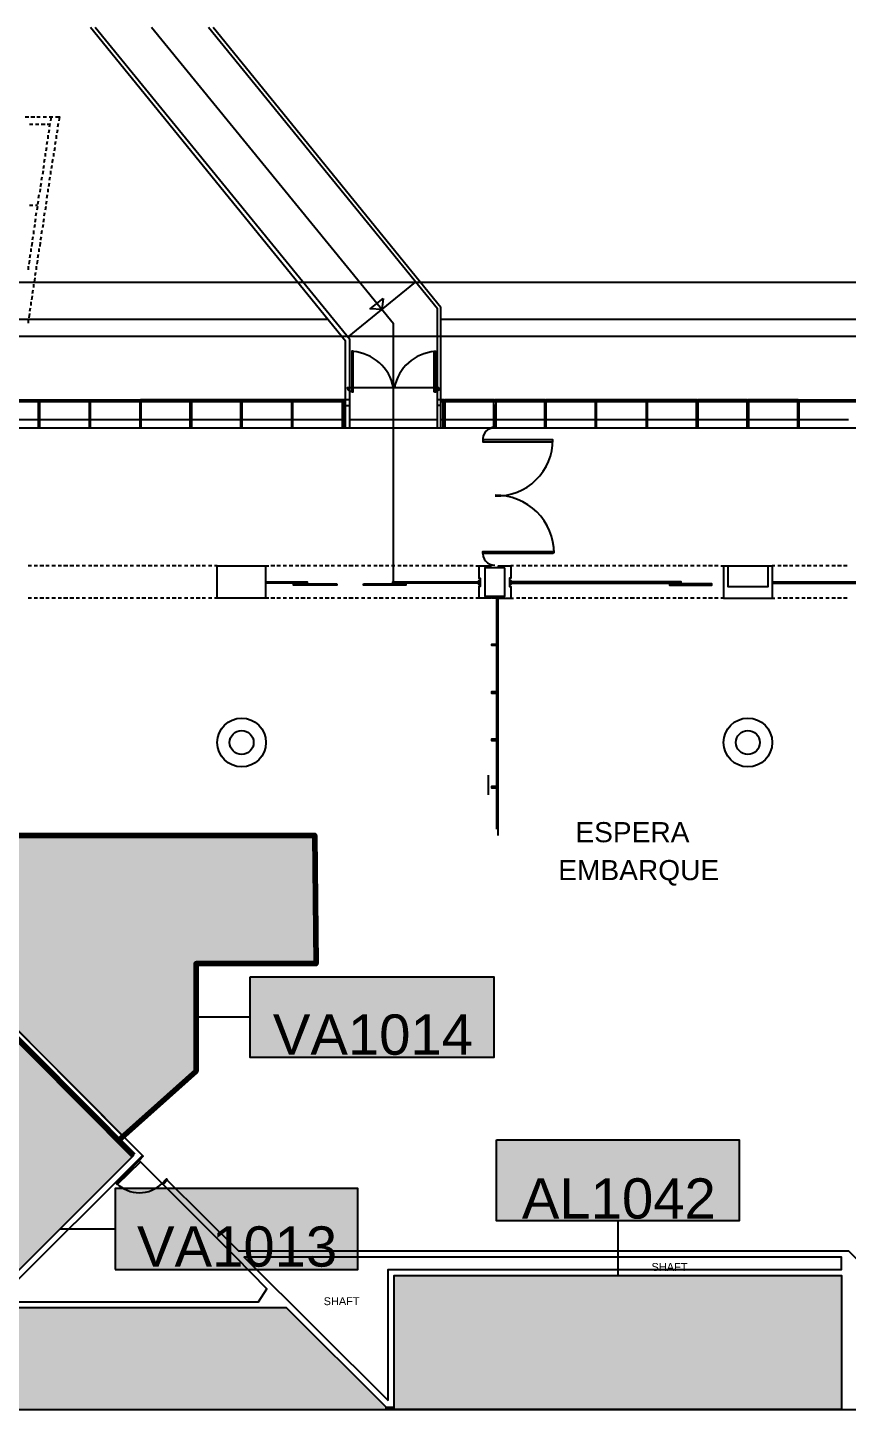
# Model space of a CAD drawing. Header units: inches. Extents: x 6 to 332, y 4 to 234.
# Drawn here: x 167.47 to 187.71, y 124.49 to 158.61 of the extents above; entities that cross this region are included whole.
import ezdxf

# ---------------------------------------------------------------- set-up
doc = ezdxf.new("R2010")
doc.units = ezdxf.units.IN
doc.header["$MEASUREMENT"] = 0
for name, color, linetype, true_color in [('PDF_BASE', 7, 'Continuous', 0x767676), ('PDF_COM_ALIMENTAÇÃO', 7, 'Continuous', 0xbe1e2d), ('PDF_COM_VAREJO', 7, 'Continuous', 0xead817), ('PDF_Text', 7, 'Continuous', 0x767676)]:
    doc.layers.add(name, color=color, linetype=linetype, true_color=true_color)
doc.styles.add('PDF Arial', font='arial.ttf')

msp = doc.modelspace()

# ---------------------------------------------------------------- linework, layer by layer
at = {"layer": 'PDF_BASE', "lineweight": 25}
for points in [[(175.321, 148.719), (175.321, 150.869), (169.022, 158.608)], [(175.422, 148.719), (175.422, 150.903), (169.14, 158.608)], [(176.506, 144.909), (176.506, 151.292), (170.529, 158.608)], [(177.59, 148.719), (177.59, 151.665), (171.934, 158.608)], [(177.674, 148.719), (177.674, 151.699), (172.053, 158.608)], [(167.413, 156.406), (167.498, 156.406)], [(167.548, 156.406), (167.65, 156.406)], [(167.701, 156.406), (167.785, 156.406)], [(167.853, 156.406), (167.938, 156.406)], [(168.006, 156.406), (168.09, 156.406)], [(168.056, 156.406), (168.039, 156.305)], [(168.158, 156.406), (168.26, 156.406), (168.243, 156.305)], [(167.515, 156.22), (167.599, 156.22)], [(167.667, 156.22), (167.752, 156.22)], [(167.802, 156.22), (167.904, 156.22)], [(167.955, 156.22), (168.022, 156.22)], [(167.972, 155.949), (167.972, 155.864)], [(168.006, 156.085), (167.989, 156)], [(168.022, 156.237), (168.006, 156.152)], [(168.175, 155.949), (168.175, 155.864)], [(168.209, 156.085), (168.192, 156)], [(168.226, 156.237), (168.209, 156.152)], [(167.938, 155.644), (167.921, 155.56)], [(167.955, 155.797), (167.938, 155.712)], [(168.141, 155.644), (168.124, 155.56)], [(168.158, 155.797), (168.141, 155.712)], [(167.887, 155.356), (167.87, 155.272)], [(167.904, 155.509), (167.904, 155.424)], [(168.09, 155.356), (168.073, 155.272)], [(168.107, 155.509), (168.107, 155.424)], [(167.819, 154.916), (167.802, 154.832)], [(167.853, 155.069), (167.836, 154.984)], [(167.87, 155.204), (167.853, 155.119)], [(168.022, 154.916), (168.006, 154.832)], [(168.039, 155.069), (168.039, 154.984)], [(168.073, 155.204), (168.056, 155.119)], [(167.785, 154.628), (167.769, 154.544)], [(167.802, 154.764), (167.785, 154.679)], [(167.972, 154.628), (167.972, 154.544)], [(168.006, 154.764), (167.989, 154.679)], [(167.735, 154.324), (167.718, 154.239)], [(167.752, 154.476), (167.735, 154.391)], [(167.938, 154.324), (167.921, 154.239)], [(167.955, 154.476), (167.938, 154.391)], [(167.515, 154.222), (167.599, 154.222)], [(167.667, 153.883), (167.65, 153.799)], [(167.667, 154.222), (167.718, 154.222)], [(167.684, 154.036), (167.667, 153.951)], [(167.718, 154.188), (167.701, 154.103)], [(167.87, 153.883), (167.853, 153.799)], [(167.887, 154.036), (167.87, 153.951)], [(167.921, 154.188), (167.904, 154.103)], [(167.616, 153.595), (167.616, 153.511)], [(167.65, 153.748), (167.633, 153.663)], [(167.819, 153.595), (167.802, 153.511)], [(167.853, 153.748), (167.836, 153.663)], [(167.582, 153.308), (167.565, 153.206)], [(167.599, 153.443), (167.582, 153.358)], [(167.785, 153.308), (167.769, 153.206)], [(167.802, 153.443), (167.785, 153.358)], [(167.515, 152.867), (167.498, 152.766)], [(167.531, 153.003), (167.515, 152.918)], [(167.548, 153.155), (167.548, 153.07)], [(167.718, 152.867), (167.701, 152.766)], [(167.735, 153.003), (167.718, 152.918)], [(167.752, 153.155), (167.752, 153.07)], [(167.481, 152.715), (167.481, 152.63)], [(167.667, 152.562), (167.65, 152.478)], [(167.684, 152.715), (167.684, 152.63)], [(29.204, 152.325), (104.015, 152.325), (166.499, 152.325), (228.999, 152.325), (303.793, 152.325)], [(167.616, 152.275), (167.616, 152.19)], [(167.65, 152.427), (167.633, 152.325)], [(175.372, 150.954), (177.048, 152.325)], [(167.582, 151.987), (167.565, 151.885)], [(167.599, 152.122), (167.582, 152.038)], [(167.515, 151.546), (167.498, 151.445)], [(167.531, 151.682), (167.515, 151.597)], [(167.548, 151.834), (167.548, 151.75)], [(136.442, 151.411), (166.499, 151.411), (174.88, 151.411)], [(167.481, 151.394), (167.481, 151.309)], [(177.674, 151.411), (210.034, 151.411)], [(104.015, 150.988), (166.499, 150.988), (228.999, 150.988), (303.793, 150.988)], [(175.507, 149.718), (177.505, 149.718)], [(177.539, 149.718), (177.624, 149.718)], [(136.442, 149.379), (166.515, 149.379), (166.515, 148.719), (166.515, 149.379), (166.515, 149.413), (167.752, 149.413), (167.752, 149.379), (167.752, 149.413), (169.005, 149.413), (169.005, 149.379), (169.005, 149.413), (170.241, 149.413), (170.241, 149.379), (170.241, 148.719)], [(212.675, 149.379), (229.016, 149.379), (229.016, 148.719), (166.482, 148.719), (166.482, 149.379), (175.321, 149.379)], [(167.735, 149.379), (167.735, 148.719)], [(167.769, 149.277), (167.735, 149.277)], [(167.769, 148.719), (167.769, 149.379)], [(168.988, 149.379), (168.988, 148.719)], [(169.022, 149.277), (168.988, 149.277)], [(169.022, 148.719), (169.022, 149.379)], [(170.275, 149.277), (170.241, 149.277)], [(175.422, 149.413), (175.253, 149.413), (175.253, 149.379), (175.253, 149.413), (170.258, 149.413), (170.258, 149.379)], [(170.275, 148.719), (170.275, 149.379)], [(171.477, 149.379), (171.477, 148.719)], [(171.528, 149.277), (171.477, 149.277)], [(171.528, 148.719), (171.528, 149.379)], [(172.73, 149.379), (172.73, 148.719)], [(172.764, 149.277), (172.73, 149.277)], [(172.764, 148.719), (172.764, 149.379)], [(173.983, 149.379), (173.983, 148.719)], [(174.017, 149.277), (173.983, 149.277)], [(174.017, 148.719), (174.017, 149.379)], [(175.236, 149.379), (175.236, 148.719)], [(175.27, 149.277), (175.236, 149.277)], [(175.27, 148.719), (175.27, 149.379)], [(175.321, 149.277), (175.422, 149.277)], [(177.742, 149.379), (177.742, 149.413), (177.59, 149.413)], [(177.674, 149.277), (177.59, 149.277)], [(177.674, 149.379), (210.322, 149.379)], [(177.725, 149.379), (177.725, 148.719)], [(177.776, 149.277), (177.725, 149.277)], [(178.995, 149.379), (178.995, 149.413), (177.759, 149.413), (177.759, 149.379)], [(177.776, 148.719), (177.776, 149.379)], [(178.978, 148.719), (178.978, 149.379)], [(179.029, 149.277), (178.978, 149.277), (178.995, 149.277), (178.995, 148.719)], [(180.248, 149.379), (180.248, 149.413), (179.012, 149.413), (179.012, 149.379)], [(179.029, 149.379), (179.029, 148.719)], [(180.231, 149.379), (180.231, 148.719)], [(180.265, 149.277), (180.231, 149.277)], [(183.991, 149.379), (183.991, 149.413), (182.754, 149.413), (182.754, 149.379), (182.754, 149.413), (181.501, 149.413), (181.501, 149.379), (181.501, 149.413), (180.265, 149.413), (180.265, 149.379), (180.265, 148.719)], [(181.484, 149.379), (181.484, 148.719)], [(181.518, 149.277), (181.484, 149.277)], [(181.518, 148.719), (181.518, 149.379)], [(182.737, 149.379), (182.737, 148.719)], [(182.771, 149.277), (182.737, 149.277)], [(182.771, 148.719), (182.771, 149.379)], [(183.974, 149.379), (183.974, 148.719)], [(184.024, 149.277), (183.974, 149.277)], [(185.244, 149.379), (185.244, 149.413), (184.007, 149.413), (184.007, 149.379)], [(184.024, 148.719), (184.024, 149.379)], [(185.227, 149.379), (185.227, 148.719)], [(185.277, 149.277), (185.227, 149.277)], [(186.497, 149.379), (186.497, 149.413), (185.26, 149.413), (185.26, 149.379)], [(185.277, 148.719), (185.277, 149.379)], [(186.48, 149.379), (186.48, 148.719)], [(186.514, 149.277), (186.48, 149.277)], [(186.514, 148.719), (186.514, 149.379), (186.514, 149.413), (187.75, 149.413), (187.75, 149.379), (187.75, 149.413), (189.003, 149.413), (189.003, 149.379), (189.003, 149.413), (190.239, 149.413), (190.239, 149.379), (190.239, 148.719)], [(167.735, 148.922), (166.515, 148.922)], [(168.988, 148.922), (167.769, 148.922)], [(170.241, 148.922), (169.022, 148.922)], [(171.477, 148.922), (170.275, 148.922)], [(172.73, 148.922), (171.528, 148.922)], [(173.983, 148.922), (172.764, 148.922)], [(175.236, 148.922), (174.017, 148.922)], [(175.321, 148.922), (175.27, 148.922)], [(177.59, 148.922), (175.422, 148.922)], [(177.725, 148.922), (177.674, 148.922)], [(178.978, 148.922), (177.776, 148.922)], [(180.231, 148.922), (179.029, 148.922)], [(181.484, 148.922), (180.265, 148.922)], [(182.737, 148.922), (181.518, 148.922)], [(183.974, 148.922), (182.771, 148.922)], [(185.227, 148.922), (184.024, 148.922)], [(186.48, 148.922), (185.277, 148.922)], [(187.733, 148.922), (186.514, 148.922)], [(179.029, 148.736), (178.927, 148.736), (178.927, 148.719)], [(167.565, 145.315), (167.481, 145.315)], [(167.718, 145.315), (167.633, 145.315)], [(167.87, 145.315), (167.769, 145.315)], [(168.006, 145.315), (167.921, 145.315)], [(168.158, 145.315), (168.073, 145.315)], [(168.31, 145.315), (168.226, 145.315)], [(168.463, 145.315), (168.361, 145.315)], [(168.615, 145.315), (168.514, 145.315)], [(168.751, 145.315), (168.666, 145.315)], [(168.903, 145.315), (168.818, 145.315)], [(169.055, 145.315), (168.971, 145.315)], [(169.208, 145.315), (169.106, 145.315)], [(169.343, 145.315), (169.259, 145.315)], [(169.496, 145.315), (169.411, 145.315)], [(169.648, 145.315), (169.563, 145.315)], [(169.8, 145.315), (169.699, 145.315)], [(169.936, 145.315), (169.851, 145.315)], [(170.088, 145.315), (170.004, 145.315)], [(170.241, 145.315), (170.156, 145.315)], [(170.393, 145.315), (170.292, 145.315)], [(170.546, 145.315), (170.444, 145.315)], [(170.681, 145.315), (170.596, 145.315)], [(170.833, 145.315), (170.749, 145.315)], [(170.986, 145.315), (170.901, 145.315)], [(171.138, 145.315), (171.037, 145.315)], [(171.274, 145.315), (171.189, 145.315)], [(171.426, 145.315), (171.341, 145.315)], [(171.578, 145.315), (171.494, 145.315)], [(171.731, 145.315), (171.629, 145.315)], [(171.866, 145.315), (171.782, 145.315)], [(172.019, 145.315), (171.934, 145.315)], [(172.154, 145.315), (172.086, 145.315)], [(173.356, 144.519), (172.154, 144.519), (172.154, 145.315), (173.356, 145.315)], [(173.424, 144.519), (173.356, 144.519), (173.356, 145.315), (173.424, 145.315)], [(173.577, 145.315), (173.475, 145.315)], [(173.712, 145.315), (173.627, 145.315)], [(173.864, 145.315), (173.78, 145.315)], [(174.017, 145.315), (173.932, 145.315)], [(174.169, 145.315), (174.085, 145.315)], [(174.322, 145.315), (174.22, 145.315)], [(174.457, 145.315), (174.372, 145.315)], [(174.61, 145.315), (174.525, 145.315)], [(174.762, 145.315), (174.677, 145.315)], [(174.914, 145.315), (174.813, 145.315)], [(175.05, 145.315), (174.965, 145.315)], [(175.202, 145.315), (175.118, 145.315)], [(175.355, 145.315), (175.27, 145.315)], [(175.507, 145.315), (175.405, 145.315)], [(175.642, 145.315), (175.558, 145.315)], [(175.795, 145.315), (175.71, 145.315)], [(175.947, 145.315), (175.863, 145.315)], [(176.1, 145.315), (176.015, 145.315)], [(176.252, 145.315), (176.15, 145.315)], [(176.387, 145.315), (176.303, 145.315)], [(176.54, 145.315), (176.455, 145.315)], [(176.692, 145.315), (176.608, 145.315)], [(176.845, 145.315), (176.743, 145.315)], [(176.98, 145.315), (176.895, 145.315)], [(177.133, 145.315), (177.048, 145.315)], [(177.285, 145.315), (177.2, 145.315)], [(177.437, 145.315), (177.336, 145.315)], [(177.573, 145.315), (177.488, 145.315)], [(177.725, 145.315), (177.641, 145.315)], [(177.878, 145.315), (177.793, 145.315)], [(178.03, 145.315), (177.928, 145.315)], [(178.182, 145.315), (178.081, 145.315)], [(178.318, 145.315), (178.233, 145.315)], [(178.47, 145.315), (178.386, 145.315)], [(178.538, 145.315), (178.606, 145.315), (178.606, 145.01), (178.64, 145.01), (178.64, 144.807), (178.606, 144.807), (178.606, 144.519), (178.538, 144.519)], [(178.606, 145.315), (178.894, 145.315), (178.894, 145.264)], [(179.097, 145.264), (179.097, 145.315), (179.402, 145.315)], [(179.469, 145.315), (179.402, 145.315), (179.402, 145.01), (179.368, 145.01), (179.368, 144.807), (179.402, 144.807), (179.402, 144.519), (179.469, 144.519)], [(179.622, 145.315), (179.537, 145.315)], [(179.774, 145.315), (179.673, 145.315)], [(179.927, 145.315), (179.825, 145.315)], [(180.062, 145.315), (179.977, 145.315)], [(180.214, 145.315), (180.13, 145.315)], [(180.367, 145.315), (180.282, 145.315)], [(180.519, 145.315), (180.418, 145.315)], [(180.655, 145.315), (180.57, 145.315)], [(180.807, 145.315), (180.722, 145.315)], [(180.959, 145.315), (180.875, 145.315)], [(181.112, 145.315), (181.01, 145.315)], [(181.247, 145.315), (181.163, 145.315)], [(181.4, 145.315), (181.315, 145.315)], [(181.552, 145.315), (181.467, 145.315)], [(181.705, 145.315), (181.603, 145.315)], [(181.84, 145.315), (181.755, 145.315)], [(181.992, 145.315), (181.908, 145.315)], [(182.145, 145.315), (182.06, 145.315)], [(182.297, 145.315), (182.213, 145.315)], [(182.45, 145.315), (182.348, 145.315)], [(182.585, 145.315), (182.5, 145.315)], [(182.737, 145.315), (182.653, 145.315)], [(182.89, 145.315), (182.805, 145.315)], [(183.042, 145.315), (182.941, 145.315)], [(183.178, 145.315), (183.093, 145.315)], [(183.33, 145.315), (183.245, 145.315)], [(183.483, 145.315), (183.398, 145.315)], [(183.635, 145.315), (183.533, 145.315)], [(183.77, 145.315), (183.686, 145.315)], [(183.923, 145.315), (183.838, 145.315)], [(184.075, 145.315), (183.991, 145.315)], [(184.228, 145.315), (184.143, 145.315)], [(184.38, 145.315), (184.278, 145.315)], [(184.515, 145.315), (184.431, 145.315)], [(184.583, 145.315), (184.651, 145.315), (184.651, 144.519), (185.853, 144.519), (185.921, 144.519)], [(184.651, 145.315), (185.853, 145.315), (185.853, 144.519)], [(184.753, 145.315), (184.753, 144.807), (185.752, 144.807), (185.752, 145.315)], [(185.921, 145.315), (185.853, 145.315)], [(186.073, 145.315), (185.989, 145.315)], [(186.226, 145.315), (186.124, 145.315)], [(186.361, 145.315), (186.276, 145.315)], [(186.514, 145.315), (186.429, 145.315)], [(186.666, 145.315), (186.581, 145.315)], [(186.818, 145.315), (186.717, 145.315)], [(186.954, 145.315), (186.869, 145.315)], [(187.106, 145.315), (187.022, 145.315)], [(187.259, 145.315), (187.174, 145.315)], [(187.411, 145.315), (187.326, 145.315)], [(187.563, 145.315), (187.462, 145.315)], [(187.699, 145.315), (187.614, 145.315)], [(173.34, 144.959), (173.34, 144.858)], [(173.34, 144.926), (174.372, 144.926), (174.372, 144.892), (173.34, 144.892)], [(178.606, 144.892), (176.489, 144.892), (176.489, 144.926), (178.606, 144.926)], [(177.539, 144.926), (177.539, 144.892)], [(178.64, 144.858), (178.606, 144.858), (178.606, 144.959), (178.64, 144.959)], [(179.368, 144.959), (179.402, 144.959), (179.402, 144.858), (179.368, 144.858)], [(179.402, 144.892), (183.601, 144.892), (183.601, 144.926), (179.402, 144.926)], [(180.435, 144.926), (180.435, 144.892)], [(181.484, 144.926), (181.484, 144.892)], [(182.856, 144.926), (182.856, 144.892)], [(185.853, 144.926), (191.102, 144.926)], [(185.853, 144.892), (191.102, 144.892)], [(186.903, 144.926), (186.903, 144.892)], [(167.565, 144.519), (167.481, 144.519)], [(167.718, 144.519), (167.633, 144.519)], [(167.87, 144.519), (167.769, 144.519)], [(168.006, 144.519), (167.921, 144.519)], [(168.158, 144.519), (168.073, 144.519)], [(168.31, 144.519), (168.226, 144.519)], [(168.463, 144.519), (168.361, 144.519)], [(168.615, 144.519), (168.514, 144.519)], [(168.751, 144.519), (168.666, 144.519)], [(168.903, 144.519), (168.818, 144.519)], [(169.055, 144.519), (168.971, 144.519)], [(169.208, 144.519), (169.106, 144.519)], [(169.343, 144.519), (169.259, 144.519)], [(169.496, 144.519), (169.411, 144.519)], [(169.648, 144.519), (169.563, 144.519)], [(169.8, 144.519), (169.699, 144.519)], [(169.936, 144.519), (169.851, 144.519)], [(170.088, 144.519), (170.004, 144.519)], [(170.241, 144.519), (170.156, 144.519)], [(170.393, 144.519), (170.292, 144.519)], [(170.546, 144.519), (170.444, 144.519)], [(170.681, 144.519), (170.596, 144.519)], [(170.833, 144.519), (170.749, 144.519)], [(170.986, 144.519), (170.901, 144.519)], [(171.138, 144.519), (171.037, 144.519)], [(171.274, 144.519), (171.189, 144.519)], [(171.426, 144.519), (171.341, 144.519)], [(171.578, 144.519), (171.494, 144.519)], [(171.731, 144.519), (171.629, 144.519)], [(171.866, 144.519), (171.782, 144.519)], [(172.019, 144.519), (171.934, 144.519)], [(172.154, 144.519), (172.086, 144.519)], [(173.577, 144.519), (173.475, 144.519)], [(173.712, 144.519), (173.627, 144.519)], [(173.864, 144.519), (173.78, 144.519)], [(174.017, 144.519), (173.932, 144.519)], [(174.169, 144.519), (174.085, 144.519)], [(174.322, 144.519), (174.22, 144.519)], [(174.457, 144.519), (174.372, 144.519)], [(174.61, 144.519), (174.525, 144.519)], [(174.762, 144.519), (174.677, 144.519)], [(174.914, 144.519), (174.813, 144.519)], [(175.05, 144.519), (174.965, 144.519)], [(175.202, 144.519), (175.118, 144.519)], [(175.355, 144.519), (175.27, 144.519)], [(175.507, 144.519), (175.405, 144.519)], [(175.642, 144.519), (175.558, 144.519)], [(175.795, 144.519), (175.71, 144.519)], [(175.947, 144.519), (175.863, 144.519)], [(176.1, 144.519), (176.015, 144.519)], [(176.252, 144.519), (176.15, 144.519)], [(176.387, 144.519), (176.303, 144.519)], [(176.54, 144.519), (176.455, 144.519)], [(176.692, 144.519), (176.608, 144.519)], [(176.845, 144.519), (176.743, 144.519)], [(176.98, 144.519), (176.895, 144.519)], [(177.133, 144.519), (177.048, 144.519)], [(177.285, 144.519), (177.2, 144.519)], [(177.437, 144.519), (177.336, 144.519)], [(177.573, 144.519), (177.488, 144.519)], [(177.725, 144.519), (177.641, 144.519)], [(177.878, 144.519), (177.793, 144.519)], [(178.03, 144.519), (177.928, 144.519)], [(178.182, 144.519), (178.081, 144.519)], [(178.318, 144.519), (178.233, 144.519)], [(178.47, 144.519), (178.386, 144.519)], [(178.894, 144.57), (178.894, 144.519), (178.606, 144.519)], [(179.08, 144.519), (178.927, 144.519), (178.927, 144.553), (179.08, 144.553), (179.08, 138.66)], [(179.046, 144.519), (179.046, 143.385)], [(179.097, 144.57), (179.097, 144.519), (179.402, 144.519)], [(179.622, 144.519), (179.537, 144.519)], [(179.774, 144.519), (179.673, 144.519)], [(179.927, 144.519), (179.825, 144.519)], [(180.062, 144.519), (179.977, 144.519)], [(180.214, 144.519), (180.13, 144.519)], [(180.367, 144.519), (180.282, 144.519)], [(180.519, 144.519), (180.418, 144.519)], [(180.655, 144.519), (180.57, 144.519)], [(180.807, 144.519), (180.722, 144.519)], [(180.959, 144.519), (180.875, 144.519)], [(181.112, 144.519), (181.01, 144.519)], [(181.247, 144.519), (181.163, 144.519)], [(181.4, 144.519), (181.315, 144.519)], [(181.552, 144.519), (181.467, 144.519)], [(181.705, 144.519), (181.603, 144.519)], [(181.84, 144.519), (181.755, 144.519)], [(181.992, 144.519), (181.908, 144.519)], [(182.145, 144.519), (182.06, 144.519)], [(182.297, 144.519), (182.213, 144.519)], [(182.45, 144.519), (182.348, 144.519)], [(182.585, 144.519), (182.5, 144.519)], [(182.737, 144.519), (182.653, 144.519)], [(182.89, 144.519), (182.805, 144.519)], [(183.042, 144.519), (182.941, 144.519)], [(183.178, 144.519), (183.093, 144.519)], [(183.33, 144.519), (183.245, 144.519)], [(183.483, 144.519), (183.398, 144.519)], [(183.635, 144.519), (183.533, 144.519)], [(183.77, 144.519), (183.686, 144.519)], [(183.923, 144.519), (183.838, 144.519)], [(184.075, 144.519), (183.991, 144.519)], [(184.228, 144.519), (184.143, 144.519)], [(184.38, 144.519), (184.278, 144.519)], [(184.515, 144.519), (184.431, 144.519)], [(184.651, 144.519), (184.583, 144.519)], [(186.073, 144.519), (185.989, 144.519)], [(186.226, 144.519), (186.124, 144.519)], [(186.361, 144.519), (186.276, 144.519)], [(186.514, 144.519), (186.429, 144.519)], [(186.666, 144.519), (186.581, 144.519)], [(186.818, 144.519), (186.717, 144.519)], [(186.954, 144.519), (186.869, 144.519)], [(187.106, 144.519), (187.022, 144.519)], [(187.259, 144.519), (187.174, 144.519)], [(187.411, 144.519), (187.326, 144.519)], [(187.563, 144.519), (187.462, 144.519)], [(187.699, 144.519), (187.614, 144.519)], [(179.08, 143.351), (178.927, 143.351), (178.927, 143.385), (179.08, 143.385)], [(179.046, 143.351), (179.046, 142.216)], [(179.08, 142.166), (178.927, 142.166), (178.927, 142.216), (179.08, 142.216)], [(179.046, 142.166), (179.046, 141.048)], [(179.08, 140.997), (178.927, 140.997), (178.927, 141.048), (179.08, 141.048)], [(179.046, 140.997), (179.046, 139.88)], [(178.843, 140.15), (178.843, 139.659)], [(179.08, 139.829), (178.927, 139.829), (178.927, 139.88), (179.08, 139.88)], [(179.046, 139.829), (179.046, 138.813)], [(174.559, 138.66), (164.229, 138.66), (164.229, 138.779), (164.263, 138.779), (164.28, 138.779)], [(141.522, 134.495), (141.658, 134.495), (166.583, 134.495), (170.308, 130.753), (166.956, 127.417), (167.074, 127.146), (173.17, 127.146), (173.373, 127.467), (172.611, 128.246), (170.816, 130.041), (170.207, 130.651)], [(164.754, 134.342), (166.515, 134.342), (170.088, 130.753), (166.515, 134.342), (164.754, 134.342), (164.754, 133.885), (155.729, 133.885), (155.729, 124.487)], [(176.32, 124.487), (176.32, 124.538), (173.864, 126.993), (166.465, 126.993), (166.465, 127.146), (170.088, 130.753)], [(170.918, 130.143), (172.679, 128.399), (187.733, 128.399), (190.357, 125.757)], [(176.523, 124.487), (176.523, 127.789), (187.563, 127.789), (187.563, 124.487)], [(147.364, 124.487), (155.729, 124.487), (195.302, 124.487)], [(176.32, 124.538), (176.523, 124.538)], [(176.523, 124.521), (176.32, 124.521)]]:
    msp.add_lwpolyline(points, dxfattribs=at)
for points in [[(176.252, 151.919), (176.218, 151.648), (175.93, 151.665)], [(175.473, 149.616), (175.507, 149.616), (175.507, 150.615), (175.473, 150.615)], [(177.539, 149.616), (177.505, 149.616), (177.505, 150.615), (177.539, 150.615)], [(178.707, 148.431), (178.707, 148.38), (180.435, 148.38), (180.435, 148.431)], [(178.707, 145.62), (178.707, 145.671), (180.435, 145.671), (180.435, 145.62)], [(179.249, 145.264), (178.758, 145.264), (178.758, 144.57), (179.249, 144.57)], [(175.101, 144.875), (175.101, 144.841), (174.034, 144.841), (174.034, 144.875)], [(175.761, 144.875), (176.811, 144.875), (176.811, 144.841), (175.761, 144.841)], [(183.313, 144.875), (183.313, 144.841), (184.363, 144.841), (184.363, 144.875)], [(170.207, 130.651), (170.308, 130.753), (170.325, 130.736), (170.224, 130.634)], [(170.224, 130.634), (169.665, 130.058), (169.682, 130.041), (170.258, 130.6)], [(170.783, 130.058), (170.901, 130.177), (170.918, 130.143), (170.816, 130.041)], [(176.371, 124.707), (176.371, 127.942), (187.563, 127.942), (187.563, 128.246), (172.815, 128.246)]]:
    msp.add_lwpolyline(points, close=True, dxfattribs=at)
msp.add_lwpolyline([(175.495, 149.617, -0.441694), (175.372, 149.718), (175.473, 149.718)], format="xyb", dxfattribs=at)
at = {"layer": 'PDF_BASE', "lineweight": 100}
msp.add_lwpolyline([(169.716, 131.125), (171.629, 132.835), (171.629, 135.494), (174.593, 135.494), (174.559, 138.66), (166.499, 138.66), (154.036, 138.66), (154.036, 134.495), (166.363, 134.495), (170.088, 130.753)], dxfattribs=at)
at = {"layer": 'PDF_BASE', "lineweight": 25}
for centre, radius in [((172.755, 140.955), 0.601), ((185.252, 140.955), 0.601), ((172.755, 140.955), 0.296), ((185.252, 140.955), 0.296)]:
    msp.add_circle(centre, radius, dxfattribs=at)
for centre, radius, start, end in [((175.414, 149.506), 1.109, 10.9424, 85.2649), ((177.615, 149.506), 1.109, 94.7406, 169.0631), ((177.53, 149.726), 0.11, 263.0401, 358.363), ((178.97, 148.456), 0.262, 82.9742, 193.1506), ((179.054, 148.422), 1.38, 268.2971, 0.6482), ((179.038, 145.628), 1.431, 0.022, 90.9997), ((179.004, 145.628), 0.296, 169.9201, 270), ((170.232, 130.642), 0.804, 225, 315)]:
    msp.add_arc(centre, radius, start, end, dxfattribs=at)
at = {"layer": 'PDF_COM_ALIMENTAÇÃO', "color": 1, "lineweight": 25}
msp.add_lwpolyline([(179.046, 131.142), (185.04, 131.142), (185.04, 129.144), (179.046, 129.144)], close=True, dxfattribs=at)
msp.add_lwpolyline([(182.043, 129.144), (182.043, 127.789)], dxfattribs=at)
at = {"layer": 'PDF_COM_ALIMENTAÇÃO', "color": 7, "lineweight": 25}
msp.add_lwpolyline([(187.563, 124.487), (176.523, 124.487), (176.523, 127.789), (187.563, 127.789)], close=True, dxfattribs=at)
at = {"layer": 'PDF_COM_ALIMENTAÇÃO', "color": 254, "true_color": 0xdcdcdc, "transparency": 33554559}
for points in [[(179.046, 129.144), (185.04, 129.144), (179.046, 131.142)], [(185.04, 129.144), (179.046, 131.142), (185.04, 131.142)]]:
    msp.add_solid(points, dxfattribs=at)
at = {"layer": 'PDF_COM_ALIMENTAÇÃO', "transparency": 33554559}
for points in [[(176.523, 124.487), (187.563, 124.487), (176.523, 127.789)], [(187.563, 124.487), (176.523, 127.789), (187.563, 127.789)]]:
    msp.add_solid(points, dxfattribs=at)
at = {"layer": 'PDF_COM_VAREJO', "color": 7, "lineweight": 25}
for points in [[(154.036, 138.66), (154.036, 134.495), (166.583, 134.495), (169.834, 131.227), (171.629, 132.835), (171.629, 135.494), (174.593, 135.494), (174.593, 138.66)], [(176.32, 124.487), (176.32, 124.538), (173.864, 126.993), (166.465, 126.993), (166.465, 127.146), (170.088, 130.753), (166.515, 134.342), (164.754, 134.342), (164.754, 133.885), (155.729, 133.885), (155.729, 124.487)]]:
    msp.add_lwpolyline(points, close=True, dxfattribs=at)
at = {"layer": 'PDF_COM_VAREJO', "color": 1, "lineweight": 25}
for points in [[(172.967, 135.172), (178.978, 135.172), (178.978, 133.174), (172.967, 133.174)], [(169.631, 127.942), (175.626, 127.942), (175.626, 129.94), (169.631, 129.94)]]:
    msp.add_lwpolyline(points, close=True, dxfattribs=at)
for points in [[(172.967, 134.173), (171.629, 134.173)], [(169.631, 128.941), (168.276, 128.941)]]:
    msp.add_lwpolyline(points, dxfattribs=at)
at = {"layer": 'PDF_COM_VAREJO', "transparency": 33554559}
for points in [[(154.036, 135.494), (174.593, 135.494), (154.036, 138.66)], [(174.593, 135.494), (154.036, 138.66), (174.593, 138.66)], [(154.036, 134.495), (171.629, 134.495), (154.036, 135.494)], [(171.629, 134.495), (154.036, 135.494), (171.629, 135.494)], [(166.583, 134.495), (168.226, 132.835), (171.629, 132.835)], [(166.583, 134.495), (171.629, 134.495), (171.629, 132.835)], [(155.729, 130.753), (170.088, 130.753), (155.729, 133.885)], [(170.088, 130.753), (155.729, 133.885), (166.973, 133.885)], [(168.226, 132.835), (171.629, 132.835), (169.834, 131.227)], [(166.465, 127.146), (155.729, 130.753), (170.088, 130.753)], [(155.729, 124.538), (176.32, 124.538), (155.729, 126.993)], [(176.32, 124.538), (155.729, 126.993), (173.864, 126.993)], [(155.729, 124.487), (176.32, 124.487), (155.729, 124.538)], [(176.32, 124.487), (155.729, 124.538), (176.32, 124.538)]]:
    msp.add_solid(points, dxfattribs=at)
at = {"layer": 'PDF_COM_VAREJO', "color": 254, "true_color": 0xdcdcdc, "transparency": 33554559}
for points in [[(172.967, 133.174), (178.978, 133.174), (172.967, 135.172)], [(178.978, 133.174), (172.967, 135.172), (178.978, 135.172)], [(169.631, 127.942), (175.626, 127.942), (169.631, 129.94)], [(175.626, 127.942), (169.631, 129.94), (175.626, 129.94)]]:
    msp.add_solid(points, dxfattribs=at)

# ---------------------------------------------------------------- texts
at = {"layer": 'PDF_Text', "attachment_point": 7, "style": 'PDF Arial'}
for s, insert, char_height in [('ESPERA', (180.993, 138.485), 0.497), ('EMBARQUE', (180.57, 137.419), 0.497), ('SHAFT', (182.873, 127.904), 0.1939), ('SHAFT', (174.779, 127.058), 0.1939)]:
    msp.add_mtext(s, dxfattribs=dict(at, insert=insert, char_height=char_height))
at = {"layer": 'PDF_Text', "color": 1, "char_height": 0.9939, "attachment_point": 7, "style": 'PDF Arial'}
for s, insert in [('VA1014', (173.526, 133.231)), ('AL1042', (179.673, 129.184)), ('VA1013', (170.173, 127.998))]:
    msp.add_mtext(s, dxfattribs=dict(at, insert=insert))

doc.saveas('drawing.dxf')
